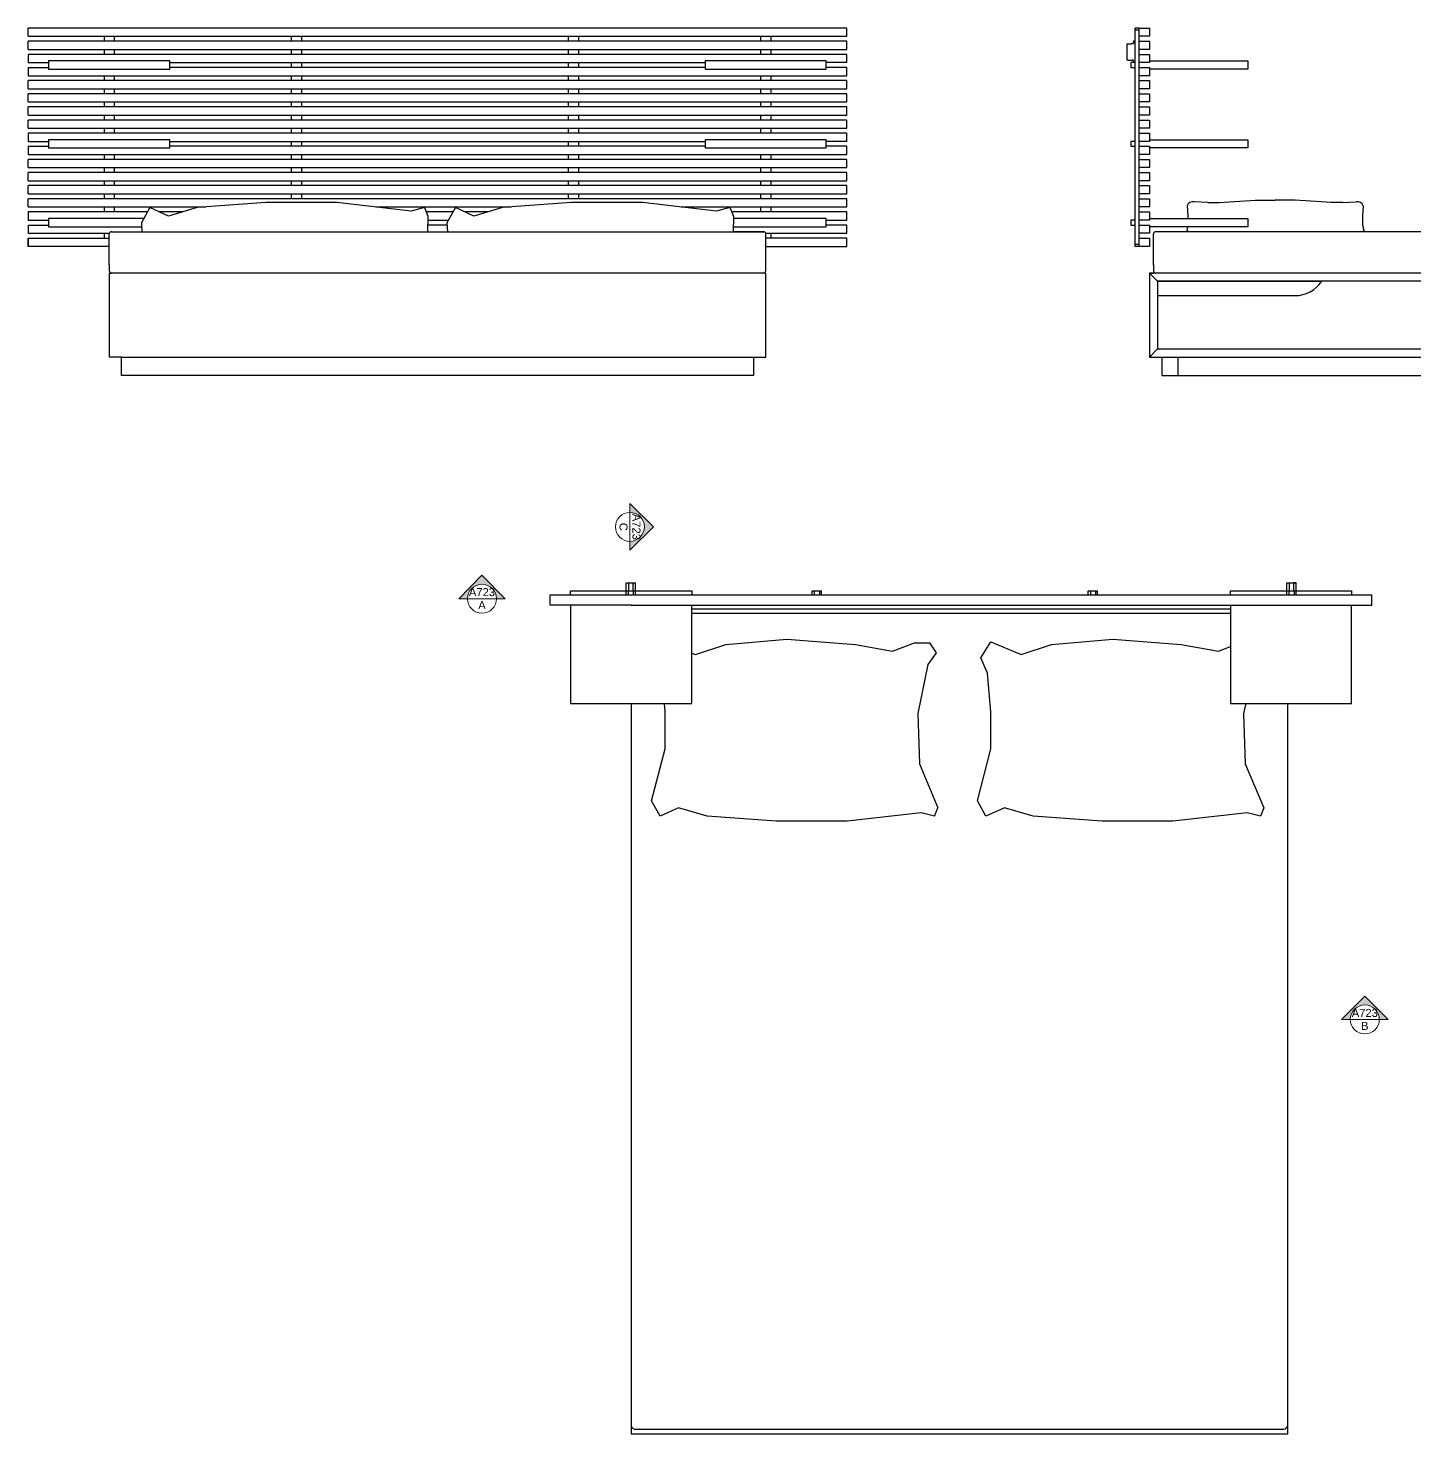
# Model space of a CAD drawing. Header units: centimetres. Extents: x -2268 to 1812, y -1681 to 1458.
# Drawn here: x 7.4 to 345.4, y 137.9 to 480.5 of the extents above; entities that cross this region are included whole.
import ezdxf
from ezdxf.enums import TextEntityAlignment as Align

# ---------------------------------------------------------------- set-up
doc = ezdxf.new("R2010")
doc.units = ezdxf.units.CM
doc.layers.get('0').update_dxf_attribs({"color": 5})
doc.layers.add('A-PRSP-1', color=7, linetype='Continuous', lineweight=40)
doc.layers.add('particolari', color=6, linetype='Continuous')
doc.styles.get("Standard").update_dxf_attribs({"font": 'Arial.ttf'})

# ---------------------------------------------------------------- blocks, each defined once
blk = doc.blocks.new('SYMBOL')
at = {"layer": 'A-PRSP-1', "linetype": 'Continuous', "lineweight": 20}
h = blk.add_hatch(color=256, dxfattribs=at)
h.dxf.hatch_style = 1
h.paths.add_polyline_path([(11.206, 4.948), (11.316, 4.948, -1), (11.678, 4.948), (11.788, 4.948), (11.497, 5.241)])
at = {"linetype": 'Continuous', "lineweight": 20}
blk.add_line((11.316, 4.948), (11.678, 4.948), dxfattribs=at)
at = {"layer": 'A-PRSP-1', "linetype": 'Continuous', "lineweight": 20}
for p, q in [((11.206, 4.948), (11.497, 5.241)), ((11.788, 4.948), (11.497, 5.241)), ((11.316, 4.948), (11.206, 4.948)), ((11.678, 4.948), (11.788, 4.948))]:
    blk.add_line(p, q, dxfattribs=at)
blk.add_circle((11.497, 4.948), 0.181, dxfattribs=at)
at = {"linetype": 'Continuous', "lineweight": 20}
for tag, p in [('SEZIONE', (11.497, 4.918)), ('TAVOLA', (11.497, 5.08))]:
    blk.add_attdef(tag, text='', height=0.1, dxfattribs=at).set_placement(p, align=Align.TOP_CENTER)

msp = doc.modelspace()

# ---------------------------------------------------------------- linework, layer by layer
for p, q in [((206.9143, 480.4961), (7.4373, 480.4961)), ((7.4373, 478.4961), (7.4373, 480.4961)), ((206.9143, 478.4961), (206.9143, 480.4961)), ((277.1728, 427.2961), (277.1728, 480.4961)), ((278.1728, 480.4961), (277.1728, 480.4961)), ((278.1728, 479.9961), (277.1728, 479.9961)), ((7.4373, 478.4961), (186.519, 478.4961)), ((7.4373, 475.2961), (7.4373, 477.2961)), ((25.9373, 478.4961), (25.9373, 477.2961)), ((28.4373, 478.4961), (28.4373, 477.2961)), ((71.519, 478.4961), (71.519, 477.2961)), ((74.019, 478.4961), (74.019, 477.2961)), ((139.019, 478.4961), (139.019, 477.2961)), ((141.519, 478.4961), (141.519, 477.2961)), ((185.9143, 478.4961), (185.9143, 477.2961)), ((186.519, 478.4961), (206.9143, 478.4961)), ((188.4143, 478.4961), (188.4143, 477.2961)), ((275.2728, 472.6961), (275.2728, 476.6961)), ((275.2728, 476.6961), (276.2728, 476.6961)), ((276.4728, 476.6961), (276.2728, 476.6961)), ((276.6728, 476.6961), (276.4728, 476.6961)), ((277.1728, 477.2961), (276.7728, 477.2961)), ((276.7728, 477.0961), (276.7728, 477.2961)), ((276.7728, 477.0961), (276.7728, 476.7961)), ((278.1728, 477.2961), (278.1728, 478.4961)), ((7.4373, 474.0961), (7.4373, 472.0961)), ((25.9373, 475.2961), (25.9373, 474.0961)), ((28.4373, 475.2961), (28.4373, 474.0961)), ((71.519, 475.2961), (71.519, 474.0961)), ((74.019, 475.2961), (74.019, 474.0961)), ((139.019, 475.2961), (139.019, 474.0961)), ((141.519, 475.2961), (141.519, 474.0961)), ((185.9143, 475.2961), (185.9143, 474.0961)), ((188.4143, 475.2961), (188.4143, 474.0961)), ((278.1728, 474.0961), (278.1728, 475.2961)), ((7.4373, 472.0961), (12.4373, 472.0961)), ((7.4373, 470.8961), (7.4373, 468.8961)), ((7.4373, 470.8961), (12.4373, 470.8961)), ((71.519, 472.0961), (71.519, 470.8961)), ((74.019, 472.0961), (74.019, 470.8961)), ((139.019, 472.0961), (139.019, 470.8961)), ((141.519, 472.0961), (141.519, 470.8961)), ((188.4143, 472.4961), (185.9143, 472.4961)), ((201.9143, 472.4961), (188.4143, 472.4961)), ((206.9143, 472.0961), (201.9143, 472.0961)), ((206.9143, 470.8961), (201.9143, 470.8961)), ((275.4728, 472.6961), (275.2728, 472.6961)), ((275.4728, 472.6961), (276.4728, 472.6961)), ((277.1728, 472.0961), (276.1728, 472.0961)), ((276.1728, 472.0961), (276.1728, 470.8961)), ((276.1728, 470.8961), (277.1728, 470.8961)), ((276.6728, 472.6961), (276.4728, 472.6961)), ((276.7728, 472.2961), (276.7728, 472.5961)), ((276.7728, 472.0961), (276.7728, 472.2961)), ((278.1728, 470.8961), (278.1728, 472.0961)), ((280.6728, 472.4961), (304.6728, 472.4961)), ((304.6728, 470.4961), (280.6728, 470.4961)), ((304.6728, 472.4961), (304.6728, 470.4961)), ((7.4373, 465.6961), (7.4373, 467.6961)), ((25.9373, 468.8961), (25.9373, 467.6961)), ((28.4373, 468.8961), (28.4373, 467.6961)), ((71.519, 468.8961), (71.519, 467.6961)), ((74.019, 468.8961), (74.019, 467.6961)), ((139.019, 468.8961), (139.019, 467.6961)), ((141.519, 468.8961), (141.519, 467.6961)), ((185.9143, 468.8961), (185.9143, 467.6961)), ((188.4143, 468.8961), (188.4143, 467.6961)), ((278.1728, 467.6961), (278.1728, 468.8961)), ((7.4373, 462.4961), (7.4373, 464.4961)), ((25.9373, 465.6961), (25.9373, 464.4961)), ((28.4373, 465.6961), (28.4373, 464.4961)), ((28.4373, 464.4961), (28.4373, 464.4961)), ((71.519, 465.6961), (71.519, 464.4961)), ((74.019, 465.6961), (74.019, 464.4961)), ((139.019, 465.6961), (139.019, 464.4961)), ((141.519, 465.6961), (141.519, 464.4961)), ((185.9143, 465.6961), (185.9143, 464.4961)), ((188.4143, 465.6961), (188.4143, 464.4961)), ((278.1728, 464.4961), (278.1728, 465.6961)), ((7.4373, 459.2961), (7.4373, 461.2961)), ((25.9373, 462.4961), (25.9373, 461.2961)), ((25.9373, 459.2961), (25.9373, 458.0961)), ((28.4373, 462.4961), (28.4373, 461.2961)), ((28.4452, 459.2961), (28.4452, 458.0961)), ((71.519, 462.4961), (71.519, 461.2961)), ((71.519, 459.2961), (71.519, 458.0961)), ((74.019, 462.4961), (74.019, 461.2961)), ((74.019, 459.2961), (74.019, 458.0961)), ((139.019, 462.4961), (139.019, 461.2961)), ((139.019, 459.2961), (139.019, 458.0961)), ((141.519, 462.4961), (141.519, 461.2961)), ((141.519, 459.2961), (141.519, 458.0961)), ((185.9143, 462.4961), (185.9143, 461.2961)), ((185.9143, 459.2961), (185.9143, 458.0961)), ((188.4143, 462.4961), (188.4143, 461.2961)), ((188.4143, 459.2961), (188.4143, 458.0961)), ((278.1728, 461.2961), (278.1728, 462.4961)), ((278.1728, 458.0961), (278.1728, 459.2961)), ((7.4373, 456.0961), (7.4373, 458.0961)), ((25.9373, 456.0961), (25.9373, 454.8961)), ((28.4373, 456.0961), (28.4373, 454.8961)), ((71.519, 456.0961), (71.519, 454.8961)), ((74.019, 456.0961), (74.019, 454.8961)), ((139.019, 456.0961), (139.019, 454.8961)), ((141.519, 456.0961), (141.519, 454.8961)), ((185.9143, 456.0961), (185.9143, 454.8961)), ((188.4143, 456.0961), (188.4143, 454.8961)), ((278.1728, 454.8961), (278.1728, 456.0961)), ((7.4373, 454.8961), (7.4373, 452.8961)), ((7.4373, 452.8961), (12.4373, 452.8961)), ((71.519, 452.8961), (71.519, 451.6961)), ((74.019, 452.8961), (74.019, 451.6961)), ((139.019, 452.8961), (139.019, 451.6961)), ((141.519, 452.8961), (141.519, 451.6961)), ((206.9143, 452.8961), (201.9143, 452.8961)), ((277.1728, 452.8961), (276.1728, 452.8961)), ((276.1728, 452.8961), (276.1728, 451.6961)), ((278.1728, 451.6961), (278.1728, 452.8961)), ((280.6728, 453.2961), (304.6728, 453.2961)), ((304.6728, 453.2961), (304.6728, 451.2961)), ((7.4373, 451.6961), (7.4373, 449.6961)), ((7.4373, 451.6961), (12.4373, 451.6961)), ((25.9373, 449.6961), (25.9373, 448.4961)), ((28.4373, 449.6961), (28.4373, 448.4961)), ((71.519, 449.6961), (71.519, 448.4961)), ((74.019, 449.6961), (74.019, 448.4961)), ((139.019, 449.6961), (139.019, 448.4961)), ((141.519, 449.6961), (141.519, 448.4961)), ((185.9143, 449.6961), (185.9143, 448.4961)), ((188.4143, 449.6961), (188.4143, 448.4961)), ((206.9143, 451.6961), (201.9143, 451.6961)), ((276.1728, 451.6961), (277.1728, 451.6961)), ((278.1728, 448.4961), (278.1728, 449.6961)), ((304.6728, 451.2961), (280.6728, 451.2961)), ((206.9143, 448.4961), (7.4373, 448.4961)), ((7.4373, 446.4961), (7.4373, 448.4961)), ((7.4373, 446.4961), (186.519, 446.4961)), ((25.9373, 446.4961), (25.9373, 445.2961)), ((28.4373, 446.4961), (28.4373, 445.2961)), ((71.519, 446.4961), (71.519, 445.2961)), ((74.019, 446.4961), (74.019, 445.2961)), ((139.019, 446.4961), (139.019, 445.2961)), ((141.519, 446.4961), (141.519, 445.2961)), ((185.9143, 446.4961), (185.9143, 445.2961)), ((186.519, 446.4961), (206.9143, 446.4961)), ((188.4143, 446.4961), (188.4143, 445.2961)), ((206.9143, 446.4961), (206.9143, 448.4961)), ((278.1728, 445.2961), (278.1728, 446.4961)), ((206.9143, 445.2961), (7.4373, 445.2961)), ((7.4373, 443.2961), (7.4373, 445.2961)), ((7.4373, 443.2961), (186.519, 443.2961)), ((206.9143, 442.0961), (7.4373, 442.0961)), ((7.4373, 440.0961), (7.4373, 442.0961)), ((25.9373, 443.2961), (25.9373, 442.0961)), ((28.4373, 443.2961), (28.4373, 442.0961)), ((71.519, 443.2961), (71.519, 442.0961)), ((74.019, 443.2961), (74.019, 442.3107)), ((139.019, 443.2961), (139.019, 442.0961)), ((141.519, 443.2961), (141.519, 443.2961)), ((141.519, 443.2961), (141.519, 442.0961)), ((185.9143, 443.2961), (185.9143, 442.0961)), ((186.519, 443.2961), (206.9143, 443.2961)), ((188.4143, 443.2961), (188.4143, 442.0961)), ((206.9143, 443.2961), (206.9143, 445.2961)), ((206.9143, 440.0961), (206.9143, 442.0961)), ((278.1728, 442.0961), (278.1728, 443.2961)), ((7.4373, 440.0961), (186.519, 440.0961)), ((206.9143, 438.8961), (7.4373, 438.8961)), ((7.4373, 436.8961), (7.4373, 438.8961)), ((25.9373, 440.0961), (25.9373, 438.8961)), ((28.4373, 440.0961), (28.4373, 438.8961)), ((71.519, 440.0961), (71.519, 438.8961)), ((74.019, 440.0961), (74.019, 438.8961)), ((139.019, 440.0961), (139.019, 438.8961)), ((141.519, 440.0961), (141.519, 438.8961)), ((185.9143, 440.0961), (185.9143, 438.8961)), ((186.519, 440.0961), (206.9143, 440.0961)), ((188.4143, 440.0961), (188.4143, 438.8961)), ((206.9143, 436.8961), (206.9143, 438.8961)), ((278.1728, 438.8961), (278.1728, 440.0961)), ((7.4373, 436.8961), (50.7379, 436.8961)), ((36.5357, 435.6961), (7.4373, 435.6961)), ((7.4373, 435.6961), (7.4373, 433.6961)), ((25.9373, 436.8961), (25.9373, 435.6961)), ((28.4373, 436.8961), (28.4373, 435.6961)), ((37.1164, 436.7406), (35.0639, 433.0492)), ((41.6321, 434.6898), (37.1164, 436.7406)), ((45.0565, 435.6961), (39.4163, 435.6961)), ((48.6107, 436.7406), (41.6321, 434.6898)), ((65.4416, 437.9711), (48.6107, 436.7406)), ((82.683, 437.9711), (65.4416, 437.9711)), ((100.7455, 435.9203), (82.683, 437.9711)), ((92.1508, 436.8961), (125.1818, 436.8961)), ((104.0296, 436.7406), (100.7455, 435.9203)), ((104.0296, 436.7406), (104.8506, 434.6898)), ((110.9795, 435.6961), (104.4477, 435.6961)), ((111.5603, 436.7406), (109.5077, 433.0492)), ((116.0759, 434.6898), (111.5603, 436.7406)), ((119.5003, 435.6961), (113.8601, 435.6961)), ((123.0546, 436.7406), (116.0759, 434.6898)), ((139.8855, 437.9711), (123.0546, 436.7406)), ((157.1269, 437.9711), (139.8855, 437.9711)), ((175.1893, 435.9203), (157.1269, 437.9711)), ((166.5946, 436.8961), (186.519, 436.8961)), ((178.4734, 436.7406), (175.1893, 435.9203)), ((178.4734, 436.7406), (179.2944, 434.6898)), ((206.9143, 435.6961), (178.8915, 435.6961)), ((185.9143, 436.8961), (185.9143, 435.6961)), ((186.519, 436.8961), (206.9143, 436.8961)), ((188.4143, 436.8961), (188.4143, 435.6961)), ((206.9143, 433.6961), (206.9143, 435.6961)), ((278.1728, 435.6961), (278.1728, 436.8961)), ((289.8708, 437.1848), (290.0818, 434.7611)), ((294.8846, 438.0292), (291.6145, 438.143)), ((294.8846, 438.0292), (297.6997, 437.9551)), ((297.6997, 437.9551), (306.4471, 438.5236)), ((306.4471, 438.5236), (311.3337, 438.5236)), ((316.2203, 438.5236), (311.3337, 438.5236)), ((324.9677, 437.9551), (316.2203, 438.5236)), ((327.7828, 438.0292), (324.9677, 437.9551)), ((327.7828, 438.0292), (331.0529, 438.143)), ((332.7966, 437.1848), (332.5857, 434.7611)), ((7.4373, 433.6961), (12.4373, 433.6961)), ((7.4373, 432.4961), (12.4373, 432.4961)), ((7.4373, 432.4961), (7.4373, 430.4961)), ((35.0639, 433.0492), (35.1496, 430.8557)), ((104.8506, 434.6898), (104.7739, 430.8557)), ((109.5293, 432.4961), (104.8067, 432.4961)), ((104.8307, 433.6961), (109.8675, 433.6961)), ((109.5077, 433.0492), (109.5934, 430.8557)), ((179.2944, 434.6898), (179.2177, 430.8557)), ((201.9143, 433.6961), (206.9143, 433.6961)), ((206.9143, 432.4961), (201.9143, 432.4961)), ((206.9143, 430.4961), (206.9143, 432.4961)), ((277.1728, 433.6961), (276.1728, 433.6961)), ((276.1728, 433.6961), (276.1728, 432.4961)), ((276.1728, 432.4961), (277.1728, 432.4961)), ((278.1728, 432.4961), (278.1728, 433.6961)), ((280.6728, 434.0961), (304.6728, 434.0961)), ((304.6728, 432.0961), (280.6728, 432.0961)), ((289.9872, 432.0961), (289.7654, 431.2836)), ((290.0818, 434.7611), (290.0818, 434.0961)), ((304.6728, 434.0961), (304.6728, 432.0961)), ((332.5857, 434.7611), (332.5857, 432.4427)), ((332.5857, 432.4427), (332.9021, 431.2836)), ((7.4373, 430.4961), (27.2445, 430.4961)), ((7.4373, 429.2961), (7.4373, 427.2961)), ((7.4373, 427.2961), (7.4373, 429.2961)), ((7.4373, 429.2961), (27.2177, 429.2961)), ((25.9373, 430.4961), (25.9373, 429.2961)), ((27.2177, 428.8259), (27.2177, 430.3259)), ((27.2177, 422.8259), (27.2177, 428.8259)), ((27.7177, 430.8557), (186.7177, 430.8557)), ((28.4373, 430.4961), (28.4373, 430.4961)), ((186.7177, 430.8557), (179.2177, 430.8557)), ((187.191, 430.4961), (206.9143, 430.4961)), ((206.9143, 429.2961), (187.2177, 429.2961)), ((188.4143, 430.4961), (188.4143, 429.2961)), ((206.9143, 427.2961), (206.9143, 429.2961)), ((278.1728, 429.2961), (278.1728, 430.4961)), ((278.1728, 427.2961), (278.1728, 429.2961)), ((278.1728, 429.2961), (280.6728, 429.2961)), ((280.6728, 429.2961), (280.6728, 427.2961)), ((281.6728, 428.8259), (281.6728, 430.3259)), ((281.6728, 422.8259), (281.6728, 428.8259)), ((283.7025, 430.8557), (282.1728, 430.8557)), ((381.6728, 430.8557), (283.7025, 430.8557)), ((289.7654, 431.2836), (290.0033, 430.8557)), ((332.9021, 431.2836), (332.6642, 430.8557)), ((27.2177, 427.2961), (7.4373, 427.2961)), ((187.2177, 427.2961), (206.9143, 427.2961)), ((278.1728, 427.7961), (277.1728, 427.7961)), ((278.1728, 427.2961), (277.1728, 427.2961)), ((280.6728, 427.2961), (278.1728, 427.2961)), ((27.2177, 422.8259), (27.2177, 421.3259)), ((281.6728, 422.8259), (281.6728, 421.3259)), ((187.2177, 420.7961), (27.2177, 420.7961)), ((27.2177, 420.7961), (27.2177, 400.2961)), ((27.2177, 420.7961), (27.7177, 420.7961)), ((187.2177, 400.2961), (187.2177, 420.7961)), ((482.6728, 420.7961), (280.6728, 420.7961)), ((280.6728, 420.7961), (280.6728, 400.2961)), ((280.6728, 420.7961), (282.6728, 418.7961)), ((280.6728, 420.7961), (281.6728, 420.7961)), ((480.6728, 418.7961), (282.6728, 418.7961)), ((282.6728, 418.7961), (282.6728, 402.2961)), ((282.6728, 418.7961), (322.6728, 418.7961)), ((282.6728, 415.2961), (316.1728, 415.2961)), ((280.6728, 400.2961), (282.6728, 402.2961)), ((282.6728, 402.2961), (283.6728, 402.2961)), ((283.6728, 402.2961), (479.6728, 402.2961)), ((30.2177, 400.2961), (27.2177, 400.2961)), ((30.2177, 395.7961), (30.2177, 400.2961)), ((30.2177, 400.2961), (184.2177, 400.2961)), ((184.2177, 400.2961), (184.2177, 395.7961)), ((184.2177, 400.2961), (187.2177, 400.2961)), ((280.6728, 400.2961), (283.6728, 400.2961)), ((283.6728, 400.2961), (283.6728, 395.7961)), ((283.6728, 400.2961), (479.6728, 400.2961)), ((287.6728, 395.7961), (287.6728, 400.2961)), ((184.2177, 395.7961), (30.2177, 395.7961)), ((283.6728, 395.7961), (479.6728, 395.7961)), ((139.6369, 342.364), (139.6369, 343.364)), ((139.6369, 343.364), (153.1369, 343.364)), ((153.1369, 343.364), (155.4117, 343.364)), ((155.4117, 343.364), (169.1369, 343.364)), ((169.1369, 343.364), (169.1369, 342.364)), ((300.4173, 342.364), (300.4173, 343.364)), ((300.4173, 343.364), (314.1425, 343.364)), ((314.1425, 343.364), (316.4173, 343.364)), ((316.4173, 343.364), (329.9173, 343.364)), ((329.9173, 343.364), (329.9173, 342.364)), ((134.6369, 339.864), (134.6369, 342.364)), ((134.6369, 342.364), (334.9173, 342.364)), ((154.4173, 339.864), (134.6369, 339.864)), ((139.6369, 339.864), (139.6369, 315.864)), ((154.4173, 339.864), (314.4173, 339.864)), ((169.1369, 315.864), (169.1369, 339.864)), ((300.4173, 339.864), (300.4173, 315.864)), ((314.4173, 339.864), (334.9173, 339.864)), ((329.9173, 315.864), (329.9173, 339.864)), ((329.9173, 339.864), (334.9173, 339.864)), ((334.9173, 339.864), (334.9173, 342.364)), ((300.4173, 338.864), (169.1369, 338.864)), ((169.1369, 337.864), (300.4173, 337.864)), ((170.0468, 327.8138), (177.436, 330.2747)), ((177.436, 330.2747), (192.3456, 331.5516)), ((192.3456, 331.5516), (209.0452, 330.2747)), ((209.0452, 330.2747), (218.0765, 328.6341)), ((218.0765, 328.6341), (223.4131, 330.6849)), ((223.4131, 330.6849), (227.1077, 330.6849)), ((227.1077, 330.6849), (228.7497, 328.2239)), ((239.6007, 326.9934), (242.0296, 330.8762)), ((242.0296, 330.8762), (249.453, 327.8138)), ((249.453, 327.8138), (256.8422, 330.2747)), ((256.8422, 330.2747), (271.7518, 331.5516)), ((271.7518, 331.5516), (288.4514, 330.2747)), ((288.4514, 330.2747), (297.4826, 328.6341)), ((297.4826, 328.6341), (300.4173, 329.7618)), ((169.1369, 328.1891), (170.0468, 327.8138)), ((228.7497, 328.2239), (226.6972, 325.3528)), ((241.2428, 323.302), (239.6007, 326.9934)), ((226.6972, 325.3528), (224.2341, 313.4582)), ((242.0638, 313.8684), (241.2428, 323.302)), ((139.6369, 315.864), (169.1369, 315.864)), ((154.4173, 315.864), (154.4173, 138.764)), ((162.6576, 313.8684), (162.4839, 315.864)), ((300.4173, 315.864), (329.9173, 315.864)), ((304.1385, 315.864), (303.6403, 313.4582)), ((314.4173, 137.864), (314.4173, 315.864)), ((162.6576, 304.8448), (162.6576, 313.8684)), ((224.2341, 313.4582), (224.6446, 301.1534)), ((242.0638, 304.8448), (242.0638, 313.8684)), ((303.6403, 313.4582), (304.0508, 301.1534)), ((159.3735, 292.1299), (162.6576, 304.8448)), ((238.7797, 292.1299), (242.0638, 304.8448)), ((224.6446, 301.1534), (229.1602, 290.4893)), ((304.0508, 301.1534), (308.5664, 290.4893)), ((161.4261, 288.4385), (159.3735, 292.1299)), ((240.8323, 288.4385), (238.7797, 292.1299)), ((165.9417, 290.4893), (161.4261, 288.4385)), ((172.9204, 288.4385), (165.9417, 290.4893)), ((189.7513, 287.208), (172.9204, 288.4385)), ((225.0551, 289.2588), (206.9927, 287.208)), ((228.3392, 288.4385), (225.0551, 289.2588)), ((228.3392, 288.4385), (229.1602, 290.4893)), ((245.3479, 290.4893), (240.8323, 288.4385)), ((252.3265, 288.4385), (245.3479, 290.4893)), ((269.1575, 287.208), (252.3265, 288.4385)), ((304.4613, 289.2588), (286.3989, 287.208)), ((307.7454, 288.4385), (304.4613, 289.2588)), ((308.5664, 290.4893), (307.7454, 288.4385)), ((206.9927, 287.208), (189.7513, 287.208)), ((286.3989, 287.208), (269.1575, 287.208)), ((154.4173, 138.764), (154.4173, 137.864)), ((154.4173, 137.864), (314.4173, 137.864)), ((155.2374, 139.0439), (313.4173, 139.0439))]:
    msp.add_line(p, q)
for points in [[(278.1728, 478.4961), (278.1728, 480.4961), (280.6728, 480.4961), (280.6728, 478.4961)], [(278.1728, 475.2961), (278.1728, 477.2961), (280.6728, 477.2961), (280.6728, 475.2961)], [(278.1728, 472.0961), (278.1728, 474.0961), (280.6728, 474.0961), (280.6728, 472.0961)], [(12.4373, 470.8961), (12.4373, 470.4961), (41.9373, 470.4961), (41.9373, 470.8961), (41.9373, 472.0961), (41.9373, 472.4961), (12.4373, 472.4961), (12.4373, 472.0961)], [(172.4143, 470.8961), (172.4143, 470.4961), (201.9143, 470.4961), (201.9143, 470.8961), (201.9143, 472.0961), (201.9143, 472.4961), (172.4143, 472.4961), (172.4143, 472.0961)], [(278.1728, 468.8961), (278.1728, 470.8961), (280.6728, 470.8961), (280.6728, 468.8961)], [(278.1728, 465.6961), (278.1728, 467.6961), (280.6728, 467.6961), (280.6728, 465.6961)], [(278.1728, 462.4961), (278.1728, 464.4961), (280.6728, 464.4961), (280.6728, 462.4961)], [(278.1728, 459.2961), (278.1728, 461.2961), (280.6728, 461.2961), (280.6728, 459.2961)], [(278.1728, 456.0961), (278.1728, 458.0961), (280.6728, 458.0961), (280.6728, 456.0961)], [(12.4373, 451.6961), (12.4373, 451.2961), (41.9373, 451.2961), (41.9373, 451.6961), (41.9373, 452.8961), (41.9373, 453.2961), (12.4373, 453.2961), (12.4373, 452.8961)], [(172.4143, 451.6961), (172.4143, 451.2961), (201.9143, 451.2961), (201.9143, 451.6961), (201.9143, 452.8961), (201.9143, 453.2961), (172.4143, 453.2961), (172.4143, 452.8961)], [(278.1728, 452.8961), (278.1728, 454.8961), (280.6728, 454.8961), (280.6728, 452.8961)], [(278.1728, 449.6961), (278.1728, 451.6961), (280.6728, 451.6961), (280.6728, 449.6961)], [(278.1728, 446.4961), (278.1728, 448.4961), (280.6728, 448.4961), (280.6728, 446.4961)], [(278.1728, 443.2961), (278.1728, 445.2961), (280.6728, 445.2961), (280.6728, 443.2961)], [(278.1728, 440.0961), (278.1728, 442.0961), (280.6728, 442.0961), (280.6728, 440.0961)], [(278.1728, 436.8961), (278.1728, 438.8961), (280.6728, 438.8961), (280.6728, 436.8961)], [(278.1728, 433.6961), (278.1728, 435.6961), (280.6728, 435.6961), (280.6728, 433.6961)], [(278.1728, 430.4961), (278.1728, 432.4961), (280.6728, 432.4961), (280.6728, 430.4961)]]:
    msp.add_lwpolyline(points, close=True)
for points in [[(206.9143, 477.2961), (7.4373, 477.2961)], [(206.9143, 475.2961), (206.9143, 477.2961)], [(7.4373, 475.2961), (186.519, 475.2961), (206.9143, 475.2961)], [(206.9143, 474.0961), (7.4373, 474.0961)], [(206.9143, 472.0961), (206.9143, 474.0961)], [(41.9373, 472.0961), (172.4143, 472.0961), (172.4143, 472.0961)], [(172.4143, 470.8961), (41.9373, 470.8961)], [(206.9143, 468.8961), (206.9143, 470.8961)], [(7.4373, 468.8961), (186.519, 468.8961), (206.9143, 468.8961)], [(206.9143, 467.6961), (7.4373, 467.6961)], [(206.9143, 465.6961), (206.9143, 467.6961)], [(7.4373, 465.6961), (186.519, 465.6961), (206.9143, 465.6961)], [(206.9143, 464.4961), (7.4373, 464.4961)], [(206.9143, 462.4961), (206.9143, 464.4961)], [(7.4373, 462.4961), (186.519, 462.4961), (206.9143, 462.4961)], [(206.9143, 461.2961), (7.4373, 461.2961)], [(7.4373, 459.2961), (186.519, 459.2961), (206.9143, 459.2961)], [(206.9143, 459.2961), (206.9143, 461.2961)], [(206.9143, 458.0961), (7.4373, 458.0961)], [(7.4373, 456.0961), (186.519, 456.0961), (206.9143, 456.0961)], [(206.9143, 456.0961), (206.9143, 458.0961)], [(206.9143, 454.8961), (7.4373, 454.8961)], [(41.9373, 452.8961), (172.4143, 452.8961), (172.4143, 452.8961)], [(206.9143, 452.8961), (206.9143, 454.8961)], [(7.4373, 449.6961), (186.519, 449.6961), (206.9143, 449.6961)], [(172.4143, 451.6961), (41.9373, 451.6961)], [(206.9143, 449.6961), (206.9143, 451.6961)], [(35.646, 434.0961), (12.4373, 434.0961), (12.4373, 433.6961), (12.4373, 432.4961), (12.4373, 432.0961), (35.1011, 432.0961)], [(179.2425, 432.0961), (201.9143, 432.0961), (201.9143, 432.4961), (201.9143, 433.6961), (201.9143, 434.0961), (179.2825, 434.0961)]]:
    msp.add_lwpolyline(points)
msp.add_lwpolyline([(187.2177, 421.3259), (187.2177, 422.8259), (187.2177, 428.8259), (187.2177, 430.3259, 0.4024058), (186.7177, 430.8557)], format="xyb")
for centre, radius, start, end in [((276.6569, 476.812), 0.1169, 277.784421, 352.215579), ((276.6569, 472.5803), 0.1169, 7.784421, 82.215579), ((291.2901, 436.6678), 1.5105, 77.595745, 159.984428), ((331.3349, 436.5906), 1.5778, 22.123185, 100.296641), ((27.7436, 430.3305), 0.5259, 92.816176, 180.496737), ((282.1986, 430.3305), 0.5259, 92.816176, 180.496737), ((27.9117, 421.48), 0.7109, 192.520843, 254.166243), ((186.5238, 421.48), 0.7109, 285.833757, 347.479157), ((282.3667, 421.48), 0.7109, 192.520843, 254.166243), ((316.0949, 423.2265), 7.9307, 270.562573, 326.038938), ((155.3273, 139.9539), 0.9145, 185.64472, 264.35528), ((313.404, 140.0571), 1.0133, 270.749201, 359.250799)]:
    msp.add_arc(centre, radius, start, end)
at = {"layer": 'particolari'}
for p, q in [((153.1369, 343.364), (153.1369, 345.264)), ((153.1369, 345.264), (155.4117, 345.264)), ((153.1369, 342.364), (153.1369, 343.364)), ((153.6369, 343.364), (153.6369, 342.364)), ((153.7369, 345.264), (153.7369, 343.364)), ((154.8117, 345.264), (154.8117, 343.364)), ((154.9117, 343.364), (154.9117, 342.364)), ((155.4117, 343.364), (155.4117, 345.264)), ((155.4117, 342.364), (155.4117, 343.364)), ((198.5121, 342.364), (198.5121, 343.364)), ((198.5121, 343.364), (200.7869, 343.364)), ((199.0121, 343.364), (199.0121, 342.364)), ((200.2869, 343.364), (200.2869, 342.364)), ((200.7869, 342.364), (200.7869, 343.364)), ((265.7869, 342.364), (265.7869, 343.364)), ((265.7869, 343.364), (268.0617, 343.364)), ((266.2869, 343.364), (266.2869, 342.364)), ((267.5617, 343.364), (267.5617, 342.364)), ((268.0617, 342.364), (268.0617, 343.364)), ((314.1425, 343.364), (314.1425, 345.264)), ((314.1425, 345.264), (316.4173, 345.264)), ((314.1425, 345.264), (314.7425, 345.264)), ((314.1425, 342.364), (314.1425, 343.364)), ((314.6425, 343.364), (314.6425, 342.364)), ((314.7425, 345.264), (314.7425, 343.364)), ((316.4173, 345.264), (315.8173, 345.264)), ((315.8173, 345.264), (315.8173, 343.364)), ((315.9173, 343.364), (315.9173, 342.364)), ((316.4173, 343.364), (316.4173, 345.264)), ((316.4173, 342.364), (316.4173, 343.364))]:
    msp.add_line(p, q, dxfattribs=at)

# ---------------------------------------------------------------- block references
at = {"xscale": 19.50110641980523, "yscale": 19.50110641980523, "zscale": 19.50110641980523, "rotation": 270}
msp.add_blockref('SYMBOL', (57.5985, 583.1409), dxfattribs=at).add_auto_attribs({'SEZIONE': 'C', 'TAVOLA': 'A723'})
at = {"xscale": 19.50110641980523, "yscale": 19.50110641980523, "zscale": 19.50110641980523}
for p, values in [((-106.1633, 244.9368), {'SEZIONE': 'A', 'TAVOLA': 'A723'}), ((108.9644, 142.3776), {'SEZIONE': 'B', 'TAVOLA': 'A723'})]:
    msp.add_blockref('SYMBOL', p, dxfattribs=at).add_auto_attribs(values)

doc.saveas('drawing.dxf')
